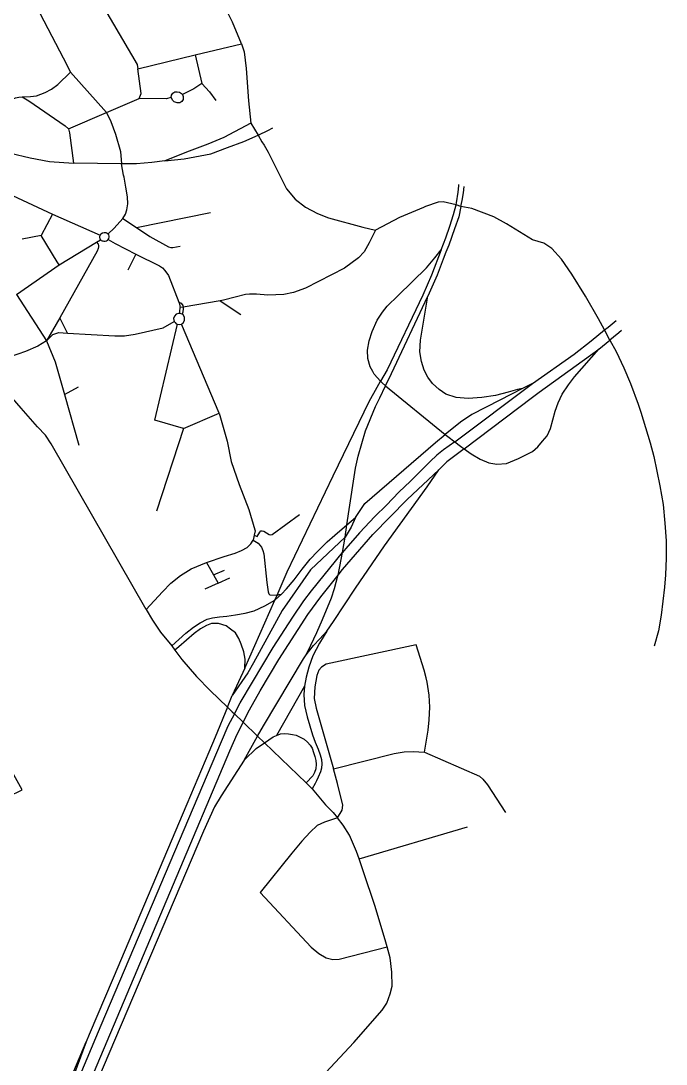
# Model space of a CAD drawing. Header units: millimetres. Extents: x 100812 to 106283, y 188082 to 193781.
# Drawn here: x 105002 to 106283, y 189682 to 191755 of the extents above; entities that cross this region are included whole.
import ezdxf

# ---------------------------------------------------------------- set-up
doc = ezdxf.new("R2010")
doc.units = ezdxf.units.MM
doc.layers.add('Layer1', color=7, linetype='Continuous')

msp = doc.modelspace()

# ---------------------------------------------------------------- linework, layer by layer
at = {"layer": 'Layer1'}
for p, q in [((105347.46, 191686.95), (105439.34, 191709.17)), ((105234.08, 191659.54), (105347.46, 191686.95)), ((105347.46, 191686.95), (105360.84, 191630.15)), ((105100.02, 191652.53), (105171.56, 191572.32)), ((105171.56, 191572.32), (105236.41, 191600.67)), ((105096.29, 191540.4), (105171.56, 191572.32)), ((105458.28, 191551.45), (105472.48, 191527.57)), ((105201.66, 191470.43), (105106.26, 191471.85)), ((104904.06, 191445.35), (105064.61, 191370.39)), ((105875.32, 191385.91), (105865.65, 191389.26)), ((105064.61, 191370.39), (105041.75, 191328.07)), ((105064.61, 191370.39), (105158.68, 191328.6)), ((105231.26, 191344.3), (105378.28, 191374.01)), ((105203.75, 191362), (105231.26, 191344.3)), ((105041.75, 191328.07), (105003.85, 191320.9)), ((105077.92, 191269.75), (105151.93, 191314.78)), ((105151.93, 191314.78), (105159.95, 191319.67)), ((105229.52, 191291.29), (105213.77, 191259.18)), ((104992.99, 191210.8), (105077.92, 191269.75)), ((104992.99, 191210.8), (105052.33, 191118.86)), ((105323.58, 191185.93), (105317.54, 191185.05)), ((105397.56, 191198.28), (105323.58, 191185.93)), ((105397.56, 191198.28), (105438.5, 191171.56)), ((105079.01, 191164.75), (105052.33, 191118.86)), ((105094.04, 191134.18), (105079.01, 191164.75)), ((105395.11, 190975.2), (105320.29, 191152.1)), ((106170.76, 191120.54), (106160.04, 191140.49)), ((106148.94, 191102.54), (106170.76, 191120.54)), ((105862.78, 190918.46), (106017, 191034.45)), ((106017, 191034.45), (105997.33, 191024.29)), ((105088.13, 191012.07), (105115.83, 191027.31)), ((105725.63, 191029.46), (105844.06, 190932.91)), ((105088.13, 191012.07), (105116.59, 190911.49)), ((105324.66, 190944.55), (105395.11, 190975.2)), ((105324.66, 190944.55), (105270.6, 190780.4)), ((105648.94, 190753.67), (105665.56, 190767.71)), ((105645.22, 190728.98), (105648.94, 190753.67)), ((105464.73, 190732.91), (105462.71, 190722.98)), ((105370.39, 190678.81), (105384.14, 190654.02)), ((105384.14, 190654.02), (105406.15, 190663.56)), ((105384.14, 190654.02), (105393.31, 190637.52)), ((105393.31, 190637.52), (105416.2, 190648.02)), ((105393.31, 190637.52), (105367.07, 190625.28)), ((105445.99, 190468.83), (105505.69, 190603.7)), ((105505.69, 190603.7), (105510.06, 190613.75)), ((105301.2, 190512.78), (105307.46, 190504.43)), ((105445.99, 190468.83), (105421.14, 190414.39)), ((105564.42, 190432.83), (105508.78, 190335.18)), ((105411.68, 190391.08), (105421.14, 190414.39)), ((105425.54, 190377.71), (105442.58, 190361.3)), ((105442.58, 190361.3), (105471.41, 190333.54)), ((105444.59, 190285.61), (105471.41, 190333.54)), ((105471.41, 190333.54), (105485.25, 190320.22)), ((105485.25, 190320.22), (105568.01, 190240.52)), ((105568.01, 190240.52), (105579.84, 190228.97)), ((105673.09, 190089.53), (105888.02, 190153.51)), ((105039.61, 189508.86), (105131.06, 189726.15)), ((105131.06, 189726.15), (105049.71, 189507.97))]:
    msp.add_line(p, q, dxfattribs=at)
for points in [[(105439.34, 191709.17), (105422.01, 191751.97), (105402.39, 191790.19), (105362.91, 191857.92), (105349.41, 191883.15), (105328.02, 191913.96), (105311.46, 191940.7)], [(105100.02, 191652.53), (105093.91, 191665.01), (105017.48, 191812.99)], [(105149.51, 191809.81), (105232.55, 191667.94), (105234.08, 191659.54)], [(105439.34, 191709.17), (105444.69, 191692.87), (105448.53, 191660.01), (105453.41, 191595.54), (105458.28, 191551.45)], [(105236.41, 191600.67), (105240.22, 191610.62), (105234.08, 191659.54)], [(105004.4, 191603.5), (105020.69, 191604.03), (105032.39, 191605.82), (105049.68, 191612.47), (105062.14, 191618.86), (105075.11, 191628.05), (105100.02, 191652.53)], [(105360.84, 191630.15), (105345.25, 191619.64), (105322.15, 191608.4)], [(105360.84, 191630.15), (105375.75, 191613.68), (105388.85, 191596.23)], [(104958.89, 191577.72), (104972.36, 191591.24), (104977.7, 191595.58), (104983.29, 191598.65), (104990.92, 191601.45), (104997.79, 191602.74), (105004.4, 191603.5)], [(105004.4, 191603.5), (105017.13, 191595.87), (105089.67, 191546.25), (105096.29, 191540.4)], [(105300.26, 191602.18), (105290.19, 191599.95), (105236.41, 191600.67)], [(105300.26, 191602.18), (105300.62, 191606.84), (105303.37, 191611.19), (105307.22, 191613.48), (105312.17, 191613.66), (105316.82, 191612.72), (105320.66, 191610.04), (105322.15, 191608.4)], [(105322.15, 191608.4), (105323.73, 191604.65), (105323.73, 191598.51), (105321.1, 191594.22), (105317.2, 191591.6), (105311.65, 191591.59), (105305.87, 191593.7), (105302.99, 191596.58), (105300.26, 191602.18)], [(105171.56, 191572.32), (105180.48, 191555), (105189.66, 191529.27), (105199.09, 191494.88), (105201.66, 191470.43)], [(105096.29, 191540.4), (105098.07, 191532.24), (105106.26, 191471.85)], [(105458.28, 191551.45), (105404.37, 191522.87), (105372.58, 191509.83), (105335.45, 191495.79), (105287.64, 191476.36)], [(105472.48, 191527.57), (105474.07, 191528.28), (105491.78, 191537), (105502.04, 191542.07)], [(104894.82, 191520.08), (104944.19, 191502.8), (104981.08, 191491.61), (105019.76, 191482.73), (105058.68, 191475.37), (105106.26, 191471.85)], [(105287.64, 191476.36), (105325.79, 191480.22), (105378.95, 191490.72), (105412.02, 191502.73), (105444.31, 191514.99), (105472.48, 191527.57)], [(105472.48, 191527.57), (105480.27, 191514.46), (105484.31, 191507.69), (105492.66, 191493.63), (105528.84, 191421.04), (105545.9, 191400.16), (105566.52, 191384.38), (105590.19, 191372.18), (105612.32, 191363.28), (105680.26, 191344.74), (105705.45, 191338.66)], [(105287.64, 191476.36), (105261.44, 191473.28), (105231.42, 191470.7), (105201.66, 191470.43)], [(105203.75, 191362), (105209.21, 191370.28), (105212.2, 191378.96), (105214.11, 191390.87), (105213.17, 191404.89), (105209.83, 191424.31), (105206.35, 191443.96), (105205.58, 191448.29), (105201.66, 191470.43)], [(105865.65, 191389.26), (105866.68, 191393.03), (105869.43, 191414.38), (105871.08, 191427.17), (105871.2, 191429.72)], [(105875.32, 191385.91), (105877.92, 191397.45), (105880.25, 191413.15), (105881.89, 191425.56)], [(105865.65, 191389.26), (105840.05, 191395.29), (105830.06, 191394.32), (105804.71, 191385.54), (105800.56, 191384.11), (105753, 191363.93), (105705.45, 191338.66)], [(105835.69, 191299.81), (105844.9, 191323.5), (105853.09, 191346.42), (105860.27, 191369.6), (105865.65, 191389.26)], [(105875.32, 191385.91), (105870.7, 191365.5), (105862.5, 191341.32), (105850.98, 191308.96), (105845.41, 191295.24), (105839.72, 191281.2), (105828.2, 191249.37), (105809.78, 191207.35)], [(106160.04, 191140.49), (106148.25, 191162.42), (106122.59, 191207.54), (106095.15, 191251.39), (106074.56, 191280.96), (106055.75, 191302.38), (106039.98, 191312.85), (106017, 191319.33), (105965.43, 191351.39), (105940.49, 191365.12), (105896.98, 191381.9), (105875.32, 191385.91)], [(105203.75, 191362), (105187.01, 191342.78), (105174.74, 191331.72)], [(105077.92, 191269.75), (105073.95, 191276.15), (105041.75, 191328.07)], [(105158.68, 191328.6), (105157.91, 191326.44), (105157.98, 191323.97), (105158.39, 191321.89), (105159.95, 191319.67)], [(105158.68, 191328.6), (105160.59, 191331.29), (105163.42, 191333.23), (105167.17, 191334.16), (105170.53, 191333.92), (105173.07, 191333.03), (105174.74, 191331.72)], [(105174.71, 191320.23), (105175.92, 191322.28), (105176.72, 191324.77), (105176.89, 191327.02), (105176.36, 191329.64), (105174.74, 191331.72)], [(105231.26, 191344.3), (105257.73, 191325.98), (105294.82, 191305.44), (105299.06, 191304.59), (105303.51, 191304.55), (105317.52, 191307.01)], [(105705.45, 191338.66), (105693.26, 191313.42), (105682.84, 191295.56), (105672.17, 191283.57), (105644.2, 191263.16), (105566.38, 191223.58), (105542.73, 191215.15), (105523.65, 191211.05), (105491.86, 191209.76), (105469.47, 191211.52), (105455.22, 191211.75), (105447.85, 191211.23), (105427.32, 191205.98), (105403.84, 191199.98), (105397.56, 191198.28)], [(105151.93, 191314.78), (105154.76, 191311.13), (105155.77, 191308.37), (105155.91, 191305.4), (105155.2, 191302.34), (105152.74, 191297.17), (105079.01, 191164.75)], [(105159.95, 191319.67), (105161.26, 191318.56), (105163.07, 191317.58), (105164.04, 191317.42), (105166.15, 191316.95), (105169.09, 191317.03), (105171.62, 191317.66), (105173.66, 191319.03), (105174.71, 191320.23)], [(105174.71, 191320.23), (105189.05, 191312.16), (105229.52, 191291.29)], [(105229.52, 191291.29), (105277.11, 191267.64), (105282.71, 191263.82), (105287.29, 191258.99), (105294.42, 191249.05), (105315.4, 191195.59)], [(105715.6, 191038.55), (105702.81, 191052.85), (105700.14, 191057.71), (105694.95, 191067.15), (105690.66, 191083.97), (105689.68, 191100.53), (105693.03, 191119.13), (105699.17, 191137.73), (105708.89, 191160.13), (105719.62, 191175.92), (105729.06, 191188.13), (105750.59, 191209.11), (105806.85, 191263.93), (105823.43, 191283.79), (105835.69, 191299.81)], [(105835.69, 191299.81), (105817, 191249.64), (105799.43, 191209.4), (105728.53, 191061.22), (105715.6, 191038.55)], [(105725.63, 191029.46), (105737.68, 191054.07), (105809.78, 191207.35)], [(105997.33, 191024.29), (105987.18, 191022.31), (105969.2, 191016.69), (105943.73, 191010.37), (105917, 191006.33), (105889.76, 191004.09), (105865.85, 191006.43), (105845.5, 191013.09), (105831.78, 191022.04), (105818.82, 191034.29), (105809.18, 191046.54), (105802.34, 191060.83), (105796.77, 191077.66), (105793.51, 191097.04), (105795.09, 191120.48), (105809.78, 191207.35)], [(105315.4, 191195.59), (105316.57, 191192.47), (105317.42, 191188.1), (105317.54, 191185.05)], [(105315.4, 191195.59), (105319.48, 191193.67), (105323.11, 191189.02), (105323.58, 191185.93)], [(105317.42, 191173.41), (105317.2, 191175.72), (105317.08, 191177.53), (105317.54, 191185.05)], [(105323.58, 191185.93), (105323.98, 191183.36), (105323.25, 191175.68), (105321.55, 191172.05)], [(105317.42, 191173.41), (105314.48, 191173.56), (105309.96, 191171.81), (105306.54, 191168.07), (105304.88, 191163.36), (105306.05, 191157.66)], [(105321.55, 191172.05), (105319.51, 191172.84), (105317.42, 191173.41)], [(105320.29, 191152.1), (105323.49, 191154.57), (105326.13, 191159.27), (105326.43, 191166.14), (105323.54, 191170.75), (105321.55, 191172.05)], [(106160.04, 191140.49), (106167.31, 191146.31), (106183.33, 191159.19)], [(105094.04, 191134.18), (105187.92, 191129.18), (105207, 191128.94), (105228.36, 191132.03), (105284.32, 191145.07), (105306.05, 191157.66)], [(105324.66, 190944.55), (105267.41, 190961.58), (105312.85, 191151.73)], [(105306.05, 191157.66), (105307.69, 191155.25), (105309.91, 191153), (105312.85, 191151.73)], [(105312.85, 191151.73), (105316.61, 191151.37), (105320.29, 191152.1)], [(106017, 191034.45), (106100.05, 191092.4), (106133.56, 191119.25), (106160.04, 191140.49)], [(106194.04, 191139.63), (106188.44, 191135.12), (106177.93, 191126.45), (106170.76, 191120.54)], [(105052.33, 191118.86), (105035.55, 191108.64), (105010.63, 191097.67), (104980.36, 191087.44), (104947.55, 191080.53), (104924.66, 191073.37)], [(105052.33, 191118.86), (105065.04, 191131.35), (105077.25, 191135.44), (105094.04, 191134.18)], [(105052.33, 191118.86), (105069.66, 191077.33), (105088.13, 191012.07)], [(106170.76, 191120.54), (106183.05, 191097.67), (106198.28, 191065.05), (106211.49, 191033.95), (106227.22, 190993.17), (106232.37, 190977.52), (106251.09, 190915.97), (106257.88, 190888.84), (106269.75, 190831.17), (106276.54, 190793.84), (106280.28, 190756.79), (106282.47, 190721.77), (106282.52, 190686.94), (106281.62, 190653.91), (106279.08, 190629.31), (106272.67, 190574.12), (106267.21, 190542.81), (106258.73, 190512.28)], [(105881.34, 190904.63), (106017, 191007.17), (106030.32, 191016.79), (106148.94, 191102.54)], [(105881.34, 190904.63), (105895.64, 190894.24), (105913.68, 190884.01), (105930.72, 190876.85), (105946.49, 190874.02), (105965.33, 190875.52), (105989.27, 190885.4), (106017, 190898.86), (106027.78, 190908.5), (106036.96, 190919.69), (106046.14, 190930.38), (106053.03, 190944.65), (106061.98, 190979.3), (106068.11, 190995.86), (106076.28, 191013.18), (106089.03, 191031.5), (106100.76, 191047.55), (106148.94, 191102.54)], [(105250.39, 190584.91), (105061.9, 190914.48), (105050.69, 190931.29), (105034.4, 190948.35), (105002.1, 190985.14), (104941.2, 191054.53), (104924.66, 191073.37)], [(105510.06, 190613.75), (105530.28, 190660.23), (105621.66, 190850.62), (105693.53, 190999.86), (105702, 191014.7), (105715.6, 191038.55)], [(105715.6, 191038.55), (105718.55, 191035.24), (105725.63, 191029.46)], [(105648.94, 190753.67), (105661.98, 190840.2), (105666.14, 190865.71), (105671.08, 190889.94), (105686.03, 190940.23), (105705.58, 190988.52), (105713.98, 191005.69), (105725.63, 191029.46)], [(105997.33, 191024.29), (105952.46, 191001.14), (105896.99, 190972.79), (105874.1, 190957.29), (105844.06, 190932.91)], [(105395.11, 190975.2), (105410.92, 190919.42), (105419.09, 190879.42), (105434.9, 190833.81), (105454.01, 190783.62), (105465.96, 190743.59), (105466.51, 190741.59), (105464.73, 190732.91)], [(105665.56, 190767.71), (105684.13, 190795.59), (105824.46, 190916.78), (105844.06, 190932.91)], [(105844.06, 190932.91), (105848.88, 190928.98), (105862.78, 190918.46)], [(105862.78, 190918.46), (105840.82, 190902.18), (105827.03, 190891.95), (105814.23, 190879.24), (105775.14, 190840.44), (105752.18, 190818.3), (105727.19, 190792.62), (105703.98, 190770.22), (105674.06, 190737.59), (105646.78, 190706.32), (105640.18, 190698.25)], [(105862.78, 190918.46), (105874.54, 190909.57), (105881.34, 190904.63)], [(105881.34, 190904.63), (105857.49, 190886.33), (105846.99, 190878.28), (105841.19, 190872.58), (105831.18, 190862.77)], [(105608.88, 190541.97), (105622.34, 190561.14), (105665.75, 190627.83), (105723.45, 190711.57), (105808.2, 190829.16), (105831.18, 190862.77)], [(105631.17, 190653.52), (105639.87, 190664.59), (105700.08, 190734.04), (105768.44, 190804), (105831.18, 190862.77)], [(105464.73, 190732.91), (105470.5, 190729.93), (105475.98, 190739.08), (105477.97, 190741.25), (105480.41, 190741.56), (105484.2, 190740.9), (105494.25, 190734.5), (105497.74, 190733.65), (105500.78, 190733.95), (105554.52, 190773.77)], [(105665.56, 190767.71), (105656.99, 190749.05), (105645.22, 190728.98)], [(105519.11, 190615.55), (105528.97, 190626.06), (105544.12, 190644), (105560.02, 190665.26), (105575.93, 190684.97), (105590.53, 190700.62), (105609.81, 190719.58), (105624.73, 190733.19), (105648.94, 190753.67)], [(105370.39, 190678.81), (105404.98, 190690.57), (105427.11, 190697.21), (105439.57, 190702.32), (105450.51, 190708.44), (105458.39, 190715.33), (105462.71, 190722.98)], [(105645.22, 190728.98), (105576.86, 190663.76), (105520.44, 190583), (105463.37, 190479.51), (105452.32, 190459.62), (105421.14, 190414.39)], [(105462.71, 190722.98), (105472.41, 190716.78), (105475.91, 190713.17), (105479, 190709.25), (105482, 190702.62), (105483.6, 190695.88), (105489.87, 190638.5), (105492.43, 190620.54), (105493.63, 190616.23), (105496.02, 190614.12), (105510.06, 190613.75)], [(105640.18, 190698.25), (105642.92, 190713.68), (105645.22, 190728.98)], [(105425.54, 190377.71), (105437.26, 190399.71), (105461.17, 190440.89), (105502.22, 190509.7), (105541.79, 190570.08), (105563.47, 190602.34), (105578.61, 190622.3), (105640.18, 190698.25)], [(105631.17, 190653.52), (105637.76, 190684.61), (105640.18, 190698.25)], [(105250.39, 190584.91), (105282.67, 190620.11), (105299.19, 190637.21), (105318.52, 190652.51), (105339.62, 190665.78), (105370.39, 190678.81)], [(105442.58, 190361.3), (105455.26, 190386.11), (105476.72, 190423.8), (105513.5, 190486.16), (105571.47, 190575.26), (105597.25, 190610.37), (105631.17, 190653.52)], [(105567.7, 190495.33), (105577.25, 190514.01), (105589.05, 190539.55), (105600.59, 190565.36), (105618.38, 190608.54), (105624.38, 190626.93), (105630.84, 190651.95), (105631.17, 190653.52)], [(105301.2, 190512.78), (105329.02, 190538.15), (105344.47, 190550.22), (105357.65, 190558.46), (105371.6, 190565.7), (105382.27, 190568.56), (105395.99, 190570.94), (105410.74, 190572.06), (105427.77, 190574.45), (105447.09, 190578.14), (105464.61, 190582.84), (105485.93, 190592.15), (105505.69, 190603.7)], [(105505.69, 190603.7), (105512.91, 190610.08), (105519.11, 190615.55)], [(105510.06, 190613.75), (105514.61, 190614.66), (105519.11, 190615.55)], [(105250.39, 190584.91), (105262.65, 190564.02), (105278.91, 190540.09), (105301.2, 190512.78)], [(105445.99, 190468.83), (105446.64, 190486.67), (105444, 190501.17), (105438.82, 190516.17), (105434.43, 190527.61), (105427.49, 190538.53), (105418.03, 190546.36), (105409.34, 190552.42), (105394.18, 190557.22), (105380.3, 190557.09), (105370.4, 190553.46), (105357.98, 190546.49), (105345.82, 190537.49), (105315.22, 190511.11), (105307.46, 190504.43)], [(105608.88, 190541.97), (105594.63, 190518.22), (105580.91, 190492.98), (105573.04, 190470.8), (105568.22, 190450.66), (105564.42, 190432.83)], [(105567.7, 190495.33), (105582.34, 190513.52), (105594.98, 190526.85), (105608.88, 190541.97)], [(105307.46, 190504.43), (105315.28, 190493.98), (105321.18, 190486.1), (105350.46, 190452.24), (105377.45, 190424.23), (105411.68, 190391.08)], [(105471.41, 190333.54), (105483.08, 190354.39), (105562.66, 190487.15), (105567.7, 190495.33)], [(105802.99, 190301.96), (105810.25, 190345.47), (105812.41, 190366.16), (105813.71, 190391.13), (105812.41, 190415.26), (105808.4, 190441.09), (105806.38, 190449.72), (105802.07, 190464.37), (105786.45, 190515.1), (105607.38, 190476.44), (105598.23, 190470.83), (105593.14, 190464.71), (105588.83, 190453.74), (105585.03, 190431.83), (105584.03, 190408.63), (105587.86, 190389.27), (105621.97, 190268.35)], [(105564.42, 190432.83), (105563.42, 190416.26), (105564.45, 190394.6), (105569.81, 190371.67), (105580.77, 190336), (105586.13, 190321.48), (105591.99, 190307.47), (105596.07, 190296.52), (105598.62, 190287.34), (105598.88, 190278.68), (105598.12, 190270.02), (105596.35, 190262.37), (105592.03, 190252.18), (105588.22, 190244.79), (105585.56, 190239.77), (105579.84, 190228.97)], [(105425.54, 190377.71), (105412.61, 190353.43), (105399.38, 190322.21), (105160.47, 189758.58), (105149.94, 189733.62), (105061.83, 189523.81), (105055.06, 189507.91)], [(105411.68, 190391.08), (105387.16, 190331.67), (105374.72, 190301.54), (105330.9, 190198.18), (105184.7, 189853.01), (105137.28, 189740.72), (105131.06, 189726.15)], [(105411.68, 190391.08), (105420.95, 190382.13), (105425.54, 190377.71)], [(105442.58, 190361.3), (105430.02, 190336.72), (105415.97, 190303.48), (105080.24, 189509.4), (105078.95, 189506.37)], [(105485.25, 190320.22), (105493.94, 190326.44), (105502.56, 190332.09), (105508.78, 190335.18)], [(105508.78, 190335.18), (105516.92, 190337.98), (105525.57, 190338.75), (105532.69, 190338.5), (105541.09, 190336.98), (105548.21, 190335.2), (105555.85, 190331.39), (105563.74, 190327.32), (105570.61, 190321.48), (105576.21, 190315.61), (105579.78, 190310.01), (105582.84, 190301.35), (105585.39, 190292.94), (105587.17, 190285.05), (105587.94, 190277.91), (105587.18, 190268.74), (105584.39, 190261.34), (105581.09, 190254.96), (105568.01, 190240.52)], [(105444.59, 190285.61), (105452.93, 190293.56), (105461.53, 190302.02), (105468.87, 190308.94), (105485.25, 190320.22)], [(105621.97, 190268.35), (105742.36, 190299.27), (105762.21, 190302.44), (105780.33, 190303.09), (105802.99, 190301.96)], [(105802.99, 190301.96), (105911.94, 190254.14), (105918.92, 190247.91), (105927.61, 190236.73), (105963.5, 190181.87)], [(104949.33, 190200.15), (105004.49, 190226.77), (104970.78, 190286.32)], [(105444.59, 190285.61), (105398.97, 190214.72), (105385.74, 190192.88), (105364.05, 190144.69), (105095.6, 189512.45)], [(105630.25, 190171.43), (105639.65, 190186.21), (105640.91, 190196.67), (105630.2, 190239.21), (105621.97, 190268.35)], [(105579.84, 190228.97), (105586.34, 190221.22), (105606.32, 190197.4), (105621.59, 190181.86), (105630.25, 190171.43)], [(105630.25, 190171.43), (105604.43, 190162.97), (105589.61, 190155.89), (105575.57, 190142.93), (105559.08, 190125.1), (105539.81, 190101.2), (105476.61, 190022.83), (105577.65, 189914.53), (105592.94, 189901.57), (105607.66, 189893.4), (105620.81, 189890.01), (105633.36, 189890.36), (105728.63, 189915.28)], [(105673.09, 190089.53), (105667.91, 190104.42), (105654.2, 190137.02), (105641.6, 190156.98), (105630.25, 190171.43)], [(105728.63, 189915.28), (105724.92, 189929.22), (105704.25, 189997.06), (105681.89, 190064.23), (105673.09, 190089.53)], [(105595.46, 189653.53), (105606.67, 189665.2), (105662.71, 189724.97), (105719.07, 189788.92), (105727.78, 189803.17), (105734.9, 189821.35), (105738.43, 189836.69), (105738.24, 189864.97), (105734.5, 189893.27), (105728.63, 189915.28)]]:
    msp.add_lwpolyline(points, dxfattribs=at)

doc.saveas('drawing.dxf')
